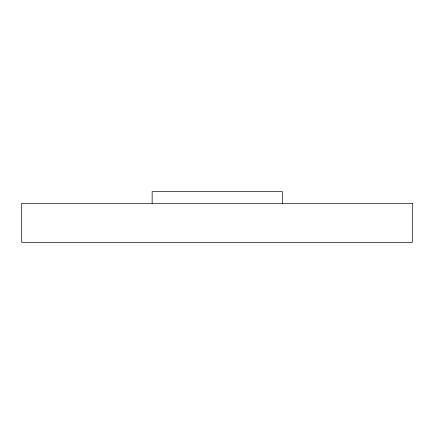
<?xml version="1.0" encoding="UTF-8"?>
<svg xmlns="http://www.w3.org/2000/svg" width="434" height="434" viewBox="0 0 434 434"><rect width="100%" height="100%" fill="white"/><g stroke="black" fill="none" stroke-linecap="round" stroke-linejoin="round"><path stroke-width="0.65" d="M282.344 203.329L282.344 191.611L152.144 191.611L152.144 203.329M412.3 203.329L21.7 203.329L21.7 242.389L412.3 242.389L412.3 203.329"/></g></svg>
